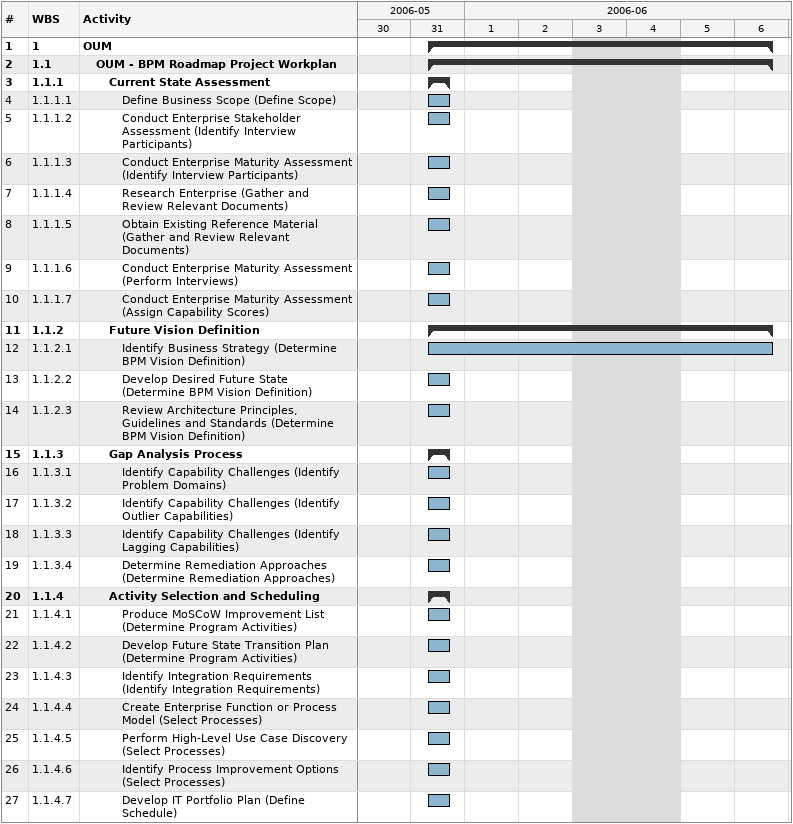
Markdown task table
| ID | WBS | Task | Start | Finish |
|---|---|---|---|---|
| 1 | 1 | **OUM** | 2006-05-31 | 2006-06-06 |
| 2 | 1.1 | **OUM - BPM Roadmap Project Workplan** | 2006-05-31 | 2006-06-06 |
| 3 | 1.1.1 | **Current State Assessment** | 2006-05-31 | 2006-05-31 |
| 4 | 1.1.1.1 | Define Business Scope (Define Scope) | 2006-05-31 | 2006-05-31 |
| 5 | 1.1.1.2 | Conduct Enterprise Stakeholder Assessment (Identify Interview Participants) | 2006-05-31 | 2006-05-31 |
| 6 | 1.1.1.3 | Conduct Enterprise Maturity Assessment (Identify Interview Participants) | 2006-05-31 | 2006-05-31 |
| 7 | 1.1.1.4 | Research Enterprise (Gather and Review Relevant Documents) | 2006-05-31 | 2006-05-31 |
| 8 | 1.1.1.5 | Obtain Existing Reference Material (Gather and Review Relevant Documents) | 2006-05-31 | 2006-05-31 |
| 9 | 1.1.1.6 | Conduct Enterprise Maturity Assessment (Perform Interviews) | 2006-05-31 | 2006-05-31 |
| 10 | 1.1.1.7 | Conduct Enterprise Maturity Assessment (Assign Capability Scores) | 2006-05-31 | 2006-05-31 |
| 11 | 1.1.2 | **Future Vision Definition** | 2006-05-31 | 2006-06-06 |
| 12 | 1.1.2.1 | Identify Business Strategy (Determine BPM Vision Definition) | 2006-05-31 | 2006-06-06 |
| 13 | 1.1.2.2 | Develop Desired Future State (Determine BPM Vision Definition) | 2006-05-31 | 2006-05-31 |
| 14 | 1.1.2.3 | Review Architecture Principles, Guidelines and Standards (Determine BPM Vision Definition) | 2006-05-31 | 2006-05-31 |
| 15 | 1.1.3 | **Gap Analysis Process** | 2006-05-31 | 2006-05-31 |
| 16 | 1.1.3.1 | Identify Capability Challenges (Identify Problem Domains) | 2006-05-31 | 2006-05-31 |
| 17 | 1.1.3.2 | Identify Capability Challenges (Identify Outlier Capabilities) | 2006-05-31 | 2006-05-31 |
| 18 | 1.1.3.3 | Identify Capability Challenges (Identify Lagging Capabilities) | 2006-05-31 | 2006-05-31 |
| 19 | 1.1.3.4 | Determine Remediation Approaches (Determine Remediation Approaches) | 2006-05-31 | 2006-05-31 |
| 20 | 1.1.4 | **Activity Selection and Scheduling** | 2006-05-31 | 2006-05-31 |
| 21 | 1.1.4.1 | Produce MoSCoW Improvement List (Determine Program Activities) | 2006-05-31 | 2006-05-31 |
| 22 | 1.1.4.2 | Develop Future State Transition Plan (Determine Program Activities) | 2006-05-31 | 2006-05-31 |
| 23 | 1.1.4.3 | Identify Integration Requirements (Identify Integration Requirements) | 2006-05-31 | 2006-05-31 |
| 24 | 1.1.4.4 | Create Enterprise Function or Process Model (Select Processes) | 2006-05-31 | 2006-05-31 |
| 25 | 1.1.4.5 | Perform High-Level Use Case Discovery (Select Processes) | 2006-05-31 | 2006-05-31 |
| 26 | 1.1.4.6 | Identify Process Improvement Options (Select Processes) | 2006-05-31 | 2006-05-31 |
| 27 | 1.1.4.7 | Develop IT Portfolio Plan (Define Schedule) | 2006-05-31 | 2006-05-31 |
